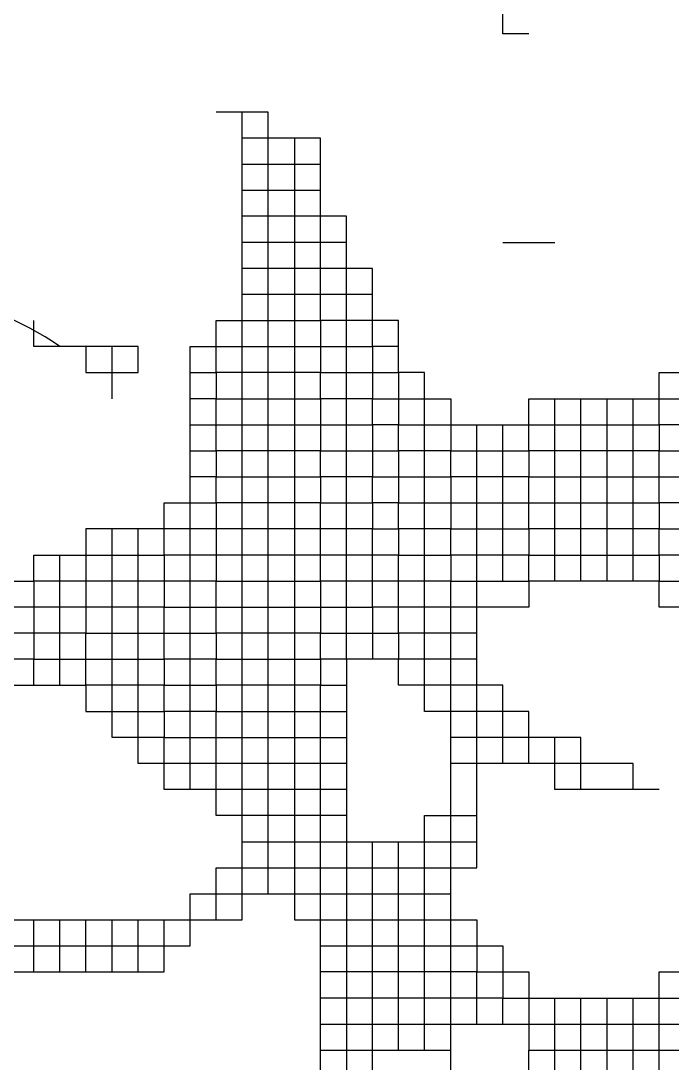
# Model space of a CAD drawing. Header units: millimetres. Extents: x 0 to 841, y 0 to 594.
# Drawn here: x 748.226 to 751.32, y 109.684 to 114.634 of the extents above; entities that cross this region are included whole.
import ezdxf
from ezdxf.enums import TextEntityAlignment as Align

# ---------------------------------------------------------------- set-up
doc = ezdxf.new("R2010")
doc.units = ezdxf.units.MM
doc.layers.add('TEXT', color=255, linetype='Continuous')
doc.styles.add('ECL', font='SIMFANG_2312.TTF', dxfattribs={"width": 0.7, "height": 3})

# ---------------------------------------------------------------- blocks, each defined once
blk = doc.blocks.new('*U34')
at = {"color": 254, "linetype": 'Continuous'}
for points in [[(-23.133, 8.2855), (-23.2815, 8.2855), (-23.2815, 8.434)], [(-23.2815, 7.0975), (-22.9845, 7.0975)], [(-25.509, 6.2065), (-25.509, 6.355), (-25.509, 6.5035)]]:
    blk.add_lwpolyline(points, dxfattribs=at)
at = {"color": 145, "linetype": 'Continuous'}
for points in [[(-24.1725, 5.761), (-24.1725, 5.9095), (-24.1725, 6.058), (-24.1725, 6.2065), (-24.1725, 6.355), (-24.1725, 6.5035), (-24.1725, 6.652), (-24.1725, 6.8005), (-24.1725, 6.949), (-24.1725, 7.0975), (-24.1725, 7.246), (-24.321, 7.246), (-24.321, 7.3945), (-24.321, 7.543), (-24.321, 7.6915), (-24.618, 7.6915), (-24.618, 7.84), (-24.915, 7.84)], [(-26.103, 2.9395), (-25.9545, 2.9395), (-25.806, 2.9395), (-25.6575, 2.9395), (-25.509, 2.9395), (-25.3605, 2.9395), (-25.212, 2.9395), (-25.212, 3.088), (-25.0635, 3.088), (-25.0635, 3.2365), (-25.0635, 3.385), (-24.915, 3.385), (-24.915, 3.5335), (-24.7665, 3.5335), (-24.618, 3.5335), (-24.4695, 3.5335), (-24.321, 3.5335), (-24.1725, 3.5335), (-24.024, 3.5335), (-23.8755, 3.5335), (-23.727, 3.5335), (-23.727, 3.682), (-23.5785, 3.682), (-23.43, 3.682)], [(-25.509, 2.9395), (-25.509, 3.088), (-25.509, 3.2365)]]:
    blk.add_lwpolyline(points, dxfattribs=at)
at = {"color": 251, "linetype": 'Continuous'}
for points in [[(-24.915, 3.2365), (-24.7665, 3.2365), (-24.7665, 3.385), (-24.7665, 3.5335), (-24.7665, 3.682), (-24.7665, 3.8305), (-24.7665, 3.979), (-24.7665, 4.1275), (-24.7665, 4.276), (-24.7665, 4.4245), (-24.7665, 4.573), (-24.7665, 4.7215), (-24.7665, 4.87), (-24.7665, 5.0185), (-24.7665, 5.167), (-24.7665, 5.3155), (-24.7665, 5.464), (-24.7665, 5.6125), (-24.7665, 5.761), (-24.7665, 5.9095), (-24.7665, 6.058), (-24.7665, 6.2065), (-24.7665, 6.355), (-24.7665, 6.5035), (-24.7665, 6.652), (-24.7665, 6.8005), (-24.7665, 6.949), (-24.7665, 7.0975), (-24.7665, 7.246), (-24.7665, 7.3945), (-24.7665, 7.543), (-24.7665, 7.6915), (-24.7665, 7.84)], [(-24.4695, 7.6915), (-24.4695, 7.543), (-24.4695, 7.3945), (-24.4695, 7.246), (-24.4695, 7.0975), (-24.4695, 6.949), (-24.4695, 6.8005), (-24.4695, 6.652), (-24.4695, 6.5035), (-24.4695, 6.355), (-24.4695, 6.2065), (-24.4695, 6.058), (-24.4695, 5.9095), (-24.4695, 5.761), (-24.4695, 5.6125), (-24.4695, 5.464), (-24.4695, 5.3155), (-24.4695, 5.167), (-24.4695, 5.0185), (-24.4695, 4.87), (-24.4695, 4.7215), (-24.4695, 4.573), (-24.4695, 4.4245), (-24.4695, 4.276), (-24.4695, 4.1275), (-24.4695, 3.979), (-24.4695, 3.8305), (-24.4695, 3.682), (-24.4695, 3.5335), (-24.4695, 3.385), (-24.4695, 3.2365), (-24.321, 3.2365), (-24.1725, 3.2365), (-24.024, 3.2365), (-23.8755, 3.2365), (-23.727, 3.2365), (-23.5785, 3.2365), (-23.43, 3.2365), (-23.43, 3.088), (-23.2815, 3.088), (-23.2815, 2.9395), (-23.133, 2.9395), (-23.133, 2.791), (-22.3905, 2.791), (-22.3905, 2.9395), (-22.242, 2.9395)], [(-23.5785, 2.3455), (-23.5785, 2.494), (-23.5785, 2.6425), (-23.5785, 2.791), (-23.5785, 2.9395), (-23.5785, 3.088), (-23.5785, 3.2365), (-23.5785, 3.385), (-23.5785, 3.5335), (-23.5785, 3.682), (-23.5785, 3.8305), (-23.5785, 3.979), (-23.5785, 4.1275), (-23.5785, 4.276), (-23.5785, 4.4245), (-23.5785, 4.573), (-23.727, 4.573), (-23.727, 4.7215), (-23.727, 4.87), (-23.727, 5.0185), (-23.727, 5.167), (-23.727, 5.3155), (-23.727, 5.464), (-23.727, 5.6125), (-23.727, 5.761), (-23.727, 5.9095), (-23.727, 6.058), (-23.727, 6.2065), (-23.727, 6.355), (-23.8755, 6.355), (-23.8755, 6.5035), (-23.8755, 6.652), (-24.024, 6.652), (-24.024, 6.8005), (-24.024, 6.949), (-24.1725, 6.949), (-24.321, 6.949), (-24.321, 7.0975), (-24.4695, 7.0975), (-24.618, 7.0975), (-24.7665, 7.0975)], [(-22.242, 5.6125), (-22.3905, 5.6125), (-22.3905, 5.464), (-22.539, 5.464), (-22.6875, 5.464), (-22.836, 5.464), (-22.9845, 5.464), (-23.133, 5.464), (-23.133, 5.3155), (-23.2815, 5.3155), (-23.43, 5.3155), (-23.5785, 5.3155), (-23.5785, 5.464), (-23.727, 5.464), (-23.8755, 5.464), (-23.8755, 5.6125), (-24.024, 5.6125), (-24.024, 5.761), (-24.1725, 5.761), (-24.321, 5.761), (-24.321, 5.9095), (-24.4695, 5.9095), (-24.618, 5.9095), (-24.7665, 5.9095), (-24.915, 5.9095), (-24.915, 5.761), (-25.0635, 5.761)], [(-22.539, 5.167), (-22.539, 5.3155), (-22.539, 5.464), (-22.539, 5.6125), (-22.539, 5.761), (-22.539, 5.9095), (-22.539, 6.058), (-22.539, 6.2065)], [(-22.242, 5.0185), (-22.3905, 5.0185), (-22.3905, 5.167), (-22.242, 5.167)], [(-24.1725, 3.8305), (-24.321, 3.8305), (-24.4695, 3.8305), (-24.618, 3.8305), (-24.7665, 3.8305), (-24.915, 3.8305), (-24.915, 3.979), (-25.0635, 3.979), (-25.212, 3.979), (-25.212, 4.1275), (-25.3605, 4.1275), (-25.3605, 4.276), (-25.509, 4.276), (-25.509, 4.4245), (-25.509, 4.573), (-25.509, 4.7215), (-25.509, 4.87), (-25.509, 5.0185), (-25.509, 5.167), (-25.509, 5.3155), (-25.509, 5.464)], [(-23.2815, 4.4245), (-23.2815, 4.573), (-23.43, 4.573), (-23.5785, 4.573), (-23.5785, 4.7215), (-23.727, 4.7215), (-23.8755, 4.7215), (-24.024, 4.7215), (-24.1725, 4.7215), (-24.321, 4.7215), (-24.321, 4.87), (-24.4695, 4.87), (-24.618, 4.87), (-24.7665, 4.87), (-24.915, 4.87), (-24.915, 4.7215), (-25.0635, 4.7215), (-25.212, 4.7215), (-25.212, 4.573), (-25.3605, 4.573), (-25.509, 4.573), (-25.6575, 4.573), (-25.6575, 4.4245), (-25.509, 4.4245), (-25.3605, 4.4245), (-25.212, 4.4245), (-25.212, 4.276), (-25.0635, 4.276), (-24.915, 4.276), (-24.915, 4.4245), (-25.0635, 4.4245), (-25.212, 4.4245), (-25.212, 4.573), (-25.0635, 4.573), (-24.915, 4.573), (-24.915, 4.7215), (-24.7665, 4.7215), (-24.618, 4.7215), (-24.4695, 4.7215), (-24.321, 4.7215), (-24.321, 4.573), (-24.1725, 4.573)], [(-24.1725, 4.7215), (-24.1725, 4.573), (-24.1725, 4.4245), (-24.1725, 4.276), (-24.1725, 4.1275), (-24.1725, 3.979), (-24.1725, 3.8305), (-24.1725, 3.682), (-24.1725, 3.5335), (-24.1725, 3.385), (-24.1725, 3.2365), (-24.1725, 3.088), (-24.1725, 2.9395), (-24.1725, 2.791), (-24.1725, 2.6425), (-24.1725, 2.494), (-24.1725, 2.3455)]]:
    blk.add_lwpolyline(points, dxfattribs=at)
at = {"color": 157, "linetype": 'Continuous'}
for points in [[(-24.618, 3.385), (-24.618, 3.5335), (-24.618, 3.682), (-24.618, 3.8305), (-24.618, 3.979), (-24.618, 4.1275), (-24.618, 4.276), (-24.618, 4.4245), (-24.618, 4.573), (-24.618, 4.7215), (-24.618, 4.87), (-24.618, 5.0185), (-24.618, 5.167), (-24.618, 5.3155), (-24.618, 5.464), (-24.618, 5.6125), (-24.618, 5.761), (-24.618, 5.9095), (-24.618, 6.058), (-24.618, 6.2065), (-24.618, 6.355), (-24.618, 6.5035), (-24.618, 6.652), (-24.618, 6.8005), (-24.618, 6.949), (-24.618, 7.0975), (-24.618, 7.246), (-24.618, 7.3945), (-24.618, 7.543), (-24.618, 7.6915), (-24.7665, 7.6915)], [(-25.6575, 5.3155), (-25.509, 5.3155), (-25.3605, 5.3155), (-25.212, 5.3155), (-25.212, 5.464), (-25.212, 5.6125), (-25.0635, 5.6125), (-24.915, 5.6125), (-24.915, 5.761), (-24.7665, 5.761), (-24.618, 5.761), (-24.4695, 5.761), (-24.321, 5.761), (-24.321, 5.6125), (-24.1725, 5.6125), (-24.024, 5.6125), (-24.024, 5.464), (-23.8755, 5.464), (-23.8755, 5.3155), (-23.727, 5.3155), (-23.5785, 5.3155), (-23.5785, 5.167), (-23.43, 5.167), (-23.2815, 5.167), (-23.133, 5.167), (-23.133, 5.3155), (-22.9845, 5.3155), (-22.836, 5.3155), (-22.6875, 5.3155), (-22.539, 5.3155), (-22.3905, 5.3155), (-22.3905, 5.464), (-22.242, 5.464)], [(-22.9845, 5.167), (-22.9845, 5.3155), (-22.9845, 5.464), (-22.9845, 5.6125), (-22.9845, 5.761), (-22.9845, 5.9095), (-22.9845, 6.058), (-22.9845, 6.2065)], [(-22.836, 5.167), (-22.836, 5.3155), (-22.836, 5.464), (-22.836, 5.6125), (-22.836, 5.761), (-22.836, 5.9095), (-22.836, 6.058), (-22.836, 6.2065)], [(-25.806, 4.573), (-25.806, 4.7215), (-25.806, 4.87), (-25.806, 5.0185), (-25.806, 5.167), (-25.806, 5.3155)], [(-25.9545, 4.573), (-25.9545, 4.7215), (-25.806, 4.7215), (-25.6575, 4.7215), (-25.6575, 4.87), (-25.509, 4.87), (-25.3605, 4.87), (-25.212, 4.87), (-25.212, 5.0185), (-25.0635, 5.0185), (-24.915, 5.0185), (-24.915, 5.167), (-24.7665, 5.167), (-24.618, 5.167), (-24.4695, 5.167), (-24.321, 5.167), (-24.321, 5.0185), (-24.1725, 5.0185), (-24.024, 5.0185), (-24.024, 4.87), (-23.8755, 4.87), (-23.8755, 4.7215)], [(-24.7665, 3.682), (-24.618, 3.682), (-24.4695, 3.682), (-24.321, 3.682), (-24.1725, 3.682)]]:
    blk.add_lwpolyline(points, dxfattribs=at)
at = {"color": 155, "linetype": 'Continuous'}
for points in [[(-24.7665, 7.543), (-24.618, 7.543), (-24.4695, 7.543), (-24.321, 7.543)], [(-24.024, 6.8005), (-24.1725, 6.8005), (-24.321, 6.8005), (-24.321, 6.949), (-24.4695, 6.949), (-24.618, 6.949), (-24.7665, 6.949)], [(-23.8755, 6.5035), (-24.024, 6.5035), (-24.024, 6.652), (-24.1725, 6.652), (-24.321, 6.652), (-24.321, 6.8005), (-24.4695, 6.8005), (-24.618, 6.8005), (-24.7665, 6.8005)], [(-26.2515, 3.2365), (-25.0635, 3.2365), (-24.915, 3.2365), (-24.915, 3.385), (-24.7665, 3.385), (-24.618, 3.385), (-24.4695, 3.385), (-24.321, 3.385), (-24.1725, 3.385), (-24.024, 3.385), (-23.8755, 3.385), (-23.727, 3.385), (-23.5785, 3.385)], [(-24.1725, 4.1275), (-24.321, 4.1275), (-24.321, 4.276), (-24.1725, 4.276)], [(-24.321, 2.6425), (-24.1725, 2.6425), (-24.024, 2.6425), (-23.8755, 2.6425), (-23.727, 2.6425), (-23.5785, 2.6425), (-23.43, 2.6425), (-23.2815, 2.6425), (-23.133, 2.6425), (-23.133, 2.494), (-22.9845, 2.494), (-22.836, 2.494), (-22.6875, 2.494), (-22.539, 2.494), (-22.3905, 2.494), (-22.3905, 2.6425), (-22.242, 2.6425)], [(-25.3605, 2.9395), (-25.3605, 3.088), (-25.3605, 3.2365)]]:
    blk.add_lwpolyline(points, dxfattribs=at)
at = {"color": 165, "linetype": 'Continuous'}
for points in [[(-24.7665, 7.3945), (-24.618, 7.3945), (-24.4695, 7.3945), (-24.321, 7.3945)], [(-24.1725, 7.0975), (-24.321, 7.0975), (-24.321, 7.246), (-24.4695, 7.246), (-24.618, 7.246), (-24.7665, 7.246)], [(-23.43, 2.6425), (-23.43, 2.791), (-23.5785, 2.791), (-23.727, 2.791), (-23.8755, 2.791), (-24.024, 2.791), (-24.1725, 2.791), (-24.321, 2.791)]]:
    blk.add_lwpolyline(points, dxfattribs=at)
at = {"color": 254, "linetype": 'Continuous'}
blk.add_lwpolyline([(-25.6575, 6.5035), (-25.6575, 6.355), (-25.509, 6.355), (-25.3605, 6.355), (-25.3605, 6.5035), (-25.806, 6.5035, 0.113246), (-26.5485, 6.8005, 0.072391), (-27.7365, 7.0975), (-27.7365, 7.246), (-27.885, 7.246)], format="xyb", dxfattribs=at)
at = {"color": 147, "linetype": 'Continuous'}
for points in [[(-25.0635, 6.355), (-24.915, 6.355), (-24.915, 6.5035), (-24.7665, 6.5035), (-24.618, 6.5035), (-24.4695, 6.5035), (-24.321, 6.5035), (-24.321, 6.355), (-24.1725, 6.355), (-24.024, 6.355), (-24.024, 6.2065), (-23.8755, 6.2065), (-23.8755, 6.058), (-23.727, 6.058), (-23.5785, 6.058), (-23.5785, 5.9095), (-23.43, 5.9095), (-23.2815, 5.9095), (-23.133, 5.9095), (-23.133, 6.058), (-22.9845, 6.058), (-22.836, 6.058), (-22.6875, 6.058), (-22.539, 6.058), (-22.3905, 6.058), (-22.3905, 6.2065), (-22.242, 6.2065)], [(-25.0635, 3.979), (-25.0635, 4.1275), (-25.0635, 4.276), (-25.0635, 4.4245), (-25.0635, 4.573), (-25.0635, 4.7215), (-25.0635, 4.87), (-25.0635, 5.0185), (-25.0635, 5.167), (-25.0635, 5.3155), (-25.0635, 5.464), (-25.0635, 5.6125), (-25.0635, 5.761), (-25.0635, 5.9095), (-25.0635, 6.058), (-25.0635, 6.2065), (-25.0635, 6.355), (-25.0635, 6.5035), (-24.915, 6.5035), (-24.915, 6.652), (-24.7665, 6.652), (-24.618, 6.652), (-24.4695, 6.652), (-24.321, 6.652), (-24.321, 6.5035), (-24.1725, 6.5035), (-24.024, 6.5035), (-24.024, 6.355), (-23.8755, 6.355), (-23.8755, 6.2065), (-23.727, 6.2065), (-23.5785, 6.2065), (-23.5785, 6.058), (-23.133, 6.058), (-23.133, 6.2065), (-22.3905, 6.2065), (-22.3905, 6.355), (-22.0935, 6.355)], [(-25.0635, 5.9095), (-24.915, 5.9095), (-24.915, 6.058), (-24.7665, 6.058), (-24.618, 6.058), (-24.4695, 6.058), (-24.321, 6.058), (-24.321, 5.9095), (-24.1725, 5.9095), (-24.024, 5.9095), (-24.024, 5.761), (-23.8755, 5.761), (-23.8755, 5.6125), (-23.727, 5.6125), (-23.5785, 5.6125), (-23.5785, 5.464), (-23.43, 5.464), (-23.2815, 5.464), (-23.133, 5.464), (-23.133, 5.6125), (-22.9845, 5.6125), (-22.836, 5.6125), (-22.6875, 5.6125), (-22.539, 5.6125), (-22.3905, 5.6125), (-22.3905, 5.761), (-22.242, 5.761)], [(-22.6875, 5.167), (-22.6875, 5.3155), (-22.6875, 5.464), (-22.6875, 5.6125), (-22.6875, 5.761), (-22.6875, 5.9095), (-22.6875, 6.058), (-22.6875, 6.2065)], [(-22.242, 5.3155), (-22.3905, 5.3155), (-22.3905, 5.167), (-22.539, 5.167), (-22.6875, 5.167), (-22.836, 5.167), (-22.9845, 5.167), (-23.133, 5.167), (-23.133, 5.0185), (-23.2815, 5.0185), (-23.43, 5.0185), (-23.5785, 5.0185), (-23.5785, 5.167), (-23.727, 5.167), (-23.8755, 5.167), (-23.8755, 5.3155), (-24.024, 5.3155), (-24.024, 5.464), (-24.1725, 5.464), (-24.321, 5.464), (-24.321, 5.6125), (-24.4695, 5.6125), (-24.618, 5.6125), (-24.7665, 5.6125), (-24.915, 5.6125), (-24.915, 5.464), (-25.0635, 5.464), (-25.212, 5.464), (-25.6575, 5.464), (-25.6575, 5.3155), (-25.6575, 5.167), (-25.806, 5.167), (-25.9545, 5.167), (-25.9545, 5.0185), (-26.103, 5.0185)], [(-26.103, 4.573), (-25.9545, 4.573), (-25.806, 4.573), (-25.6575, 4.573), (-25.6575, 4.7215), (-25.509, 4.7215), (-25.3605, 4.7215), (-25.212, 4.7215), (-25.212, 4.87), (-25.0635, 4.87), (-24.915, 4.87), (-24.915, 5.0185), (-24.7665, 5.0185), (-24.618, 5.0185), (-24.4695, 5.0185), (-24.321, 5.0185), (-24.321, 4.87), (-24.1725, 4.87), (-24.024, 4.87), (-24.024, 4.7215)], [(-24.321, 2.494), (-24.321, 2.6425), (-24.321, 2.791), (-24.321, 2.9395), (-24.321, 3.088), (-24.321, 3.2365), (-24.321, 3.385), (-24.321, 3.5335), (-24.321, 3.682), (-24.321, 3.8305), (-24.321, 3.979), (-24.321, 4.1275), (-24.4695, 4.1275), (-24.618, 4.1275), (-24.7665, 4.1275), (-24.915, 4.1275), (-24.915, 4.276), (-24.7665, 4.276), (-24.618, 4.276), (-24.4695, 4.276), (-24.321, 4.276), (-24.321, 4.4245), (-24.1725, 4.4245)], [(-23.2815, 2.6425), (-23.2815, 2.791), (-23.43, 2.791), (-23.43, 2.9395), (-23.5785, 2.9395), (-23.727, 2.9395), (-23.8755, 2.9395), (-24.024, 2.9395), (-24.1725, 2.9395), (-24.321, 2.9395)]]:
    blk.add_lwpolyline(points, dxfattribs=at)
at = {"color": 253, "linetype": 'Continuous'}
for points in [[(-25.806, 6.5035), (-25.9545, 6.5035), (-25.9545, 6.652)], [(-26.2515, 5.0185), (-26.2515, 5.167), (-25.9545, 5.167), (-25.9545, 5.3155), (-25.6575, 5.3155)], [(-22.539, 3.979), (-22.539, 4.1275), (-22.836, 4.1275), (-22.836, 4.276), (-23.133, 4.276), (-23.133, 4.4245), (-23.2815, 4.4245)], [(-24.1725, 3.682), (-23.727, 3.682), (-23.727, 3.8305), (-23.5785, 3.8305), (-23.43, 3.8305)]]:
    blk.add_lwpolyline(points, dxfattribs=at)
at = {"color": 167, "linetype": 'Continuous'}
for points in [[(-25.0635, 6.058), (-24.915, 6.058), (-24.915, 6.2065), (-24.7665, 6.2065), (-24.618, 6.2065), (-24.4695, 6.2065), (-24.321, 6.2065), (-24.321, 6.058), (-24.1725, 6.058), (-24.024, 6.058), (-24.024, 5.9095), (-23.8755, 5.9095), (-23.8755, 5.761), (-23.727, 5.761), (-23.5785, 5.761), (-23.5785, 5.6125), (-23.43, 5.6125), (-23.2815, 5.6125), (-23.133, 5.6125), (-23.133, 5.761), (-22.9845, 5.761), (-22.836, 5.761), (-22.6875, 5.761), (-22.539, 5.761), (-22.3905, 5.761), (-22.3905, 5.9095), (-22.242, 5.9095)], [(-22.242, 6.058), (-22.3905, 6.058), (-22.3905, 5.9095), (-22.539, 5.9095), (-22.6875, 5.9095), (-22.836, 5.9095), (-22.9845, 5.9095), (-23.133, 5.9095), (-23.133, 5.761), (-23.2815, 5.761), (-23.43, 5.761), (-23.5785, 5.761), (-23.5785, 5.9095), (-23.727, 5.9095), (-23.8755, 5.9095), (-23.8755, 6.058), (-24.024, 6.058), (-24.024, 6.2065), (-24.1725, 6.2065), (-24.321, 6.2065), (-24.321, 6.355), (-24.4695, 6.355), (-24.618, 6.355), (-24.7665, 6.355), (-24.915, 6.355), (-24.915, 6.2065), (-25.0635, 6.2065)], [(-23.43, 5.0185), (-23.43, 5.167), (-23.43, 5.3155), (-23.43, 5.464), (-23.43, 5.6125), (-23.43, 5.761), (-23.43, 5.9095), (-23.43, 6.058)], [(-24.1725, 4.7215), (-24.1725, 4.87), (-24.1725, 5.0185), (-24.1725, 5.167), (-24.1725, 5.3155), (-24.1725, 5.464), (-24.1725, 5.6125), (-24.1725, 5.761)], [(-23.43, 4.87), (-23.5785, 4.87), (-23.5785, 5.0185), (-23.727, 5.0185), (-23.8755, 5.0185), (-23.8755, 5.167), (-24.024, 5.167), (-24.024, 5.3155), (-24.1725, 5.3155), (-24.321, 5.3155), (-24.321, 5.464), (-24.4695, 5.464), (-24.618, 5.464), (-24.7665, 5.464), (-24.915, 5.464), (-24.915, 5.3155), (-25.0635, 5.3155), (-25.212, 5.3155), (-25.212, 5.167), (-25.3605, 5.167), (-25.509, 5.167), (-25.6575, 5.167), (-25.6575, 5.0185), (-25.806, 5.0185), (-25.9545, 5.0185), (-25.9545, 4.87), (-26.103, 4.87)], [(-23.43, 4.7215), (-23.5785, 4.7215), (-23.5785, 4.87), (-23.727, 4.87), (-23.8755, 4.87), (-23.8755, 5.0185), (-24.024, 5.0185), (-24.024, 5.167), (-24.1725, 5.167), (-24.321, 5.167), (-24.321, 5.3155), (-24.4695, 5.3155), (-24.618, 5.3155), (-24.7665, 5.3155), (-24.915, 5.3155), (-24.915, 5.167), (-25.0635, 5.167), (-25.212, 5.167), (-25.212, 5.0185), (-25.3605, 5.0185), (-25.509, 5.0185), (-25.6575, 5.0185), (-25.6575, 4.87), (-25.806, 4.87), (-25.9545, 4.87), (-25.9545, 4.7215), (-26.103, 4.7215)]]:
    blk.add_lwpolyline(points, dxfattribs=at)
at = {"color": 139, "linetype": 'Continuous'}
blk.add_lwpolyline([(-23.2815, 5.167), (-23.2815, 5.3155), (-23.2815, 5.464), (-23.2815, 5.6125), (-23.2815, 5.761), (-23.2815, 5.9095), (-23.2815, 6.058)], dxfattribs=at)
at = {"color": 250, "linetype": 'Continuous'}
blk.add_lwpolyline([(-24.1725, 3.979), (-24.321, 3.979), (-24.4695, 3.979), (-24.618, 3.979), (-24.7665, 3.979), (-24.915, 3.979), (-24.915, 4.1275), (-25.0635, 4.1275), (-25.212, 4.1275), (-25.212, 4.276), (-25.3605, 4.276), (-25.3605, 4.4245), (-25.3605, 4.573), (-25.3605, 4.7215), (-25.3605, 4.87), (-25.3605, 5.0185), (-25.3605, 5.167), (-25.3605, 5.3155), (-25.3605, 5.464)], dxfattribs=at)
at = {"color": 137, "linetype": 'Continuous'}
for points in [[(-26.5485, 5.0185), (-26.5485, 4.87), (-26.5485, 4.7215), (-26.5485, 4.573), (-26.5485, 4.4245), (-26.5485, 4.276), (-26.5485, 4.1275), (-26.5485, 3.979), (-26.5485, 3.8305), (-26.5485, 3.682), (-26.5485, 3.5335), (-26.5485, 3.385), (-26.5485, 3.2365), (-26.4, 3.2365), (-26.2515, 3.2365), (-26.2515, 3.088), (-26.103, 3.088), (-25.9545, 3.088), (-25.806, 3.088), (-25.6575, 3.088), (-25.509, 3.088), (-25.3605, 3.088), (-25.212, 3.088), (-25.212, 3.2365)], [(-24.321, 3.088), (-24.1725, 3.088), (-24.024, 3.088), (-23.8755, 3.088), (-23.727, 3.088), (-23.5785, 3.088), (-23.43, 3.088), (-23.43, 2.9395), (-23.2815, 2.9395), (-23.2815, 2.791), (-23.133, 2.791), (-23.133, 2.6425), (-22.9845, 2.6425), (-22.836, 2.6425), (-22.6875, 2.6425), (-22.539, 2.6425), (-22.3905, 2.6425), (-22.3905, 2.791), (-22.242, 2.791)]]:
    blk.add_lwpolyline(points, dxfattribs=at)
at = {"color": 252, "linetype": 'Continuous'}
for points in [[(-23.727, 2.494), (-23.727, 2.6425), (-23.727, 2.791), (-23.727, 2.9395), (-23.727, 3.088), (-23.727, 3.2365), (-23.727, 3.385), (-23.727, 3.5335), (-23.5785, 3.5335), (-23.43, 3.5335), (-23.43, 3.682), (-23.43, 3.8305), (-23.43, 3.979), (-23.43, 4.1275), (-23.43, 4.276), (-23.43, 4.4245), (-23.43, 4.573), (-23.43, 4.7215), (-23.43, 4.87), (-23.43, 5.0185)], [(-24.321, 4.4245), (-24.321, 4.573), (-24.4695, 4.573), (-24.618, 4.573), (-24.7665, 4.573), (-24.915, 4.573), (-24.915, 4.4245), (-24.7665, 4.4245), (-24.618, 4.4245), (-24.4695, 4.4245), (-24.321, 4.4245)], [(-23.8755, 2.494), (-23.8755, 2.6425), (-23.8755, 2.791), (-23.8755, 2.9395), (-23.8755, 3.088), (-23.8755, 3.2365), (-23.8755, 3.385), (-23.8755, 3.5335), (-23.8755, 3.682)], [(-22.836, 1.009), (-22.836, 1.1575), (-22.836, 1.306), (-22.836, 1.4545), (-22.836, 1.603), (-22.836, 1.7515), (-22.836, 1.9), (-22.836, 2.0485), (-22.836, 2.197), (-22.836, 2.3455), (-22.836, 2.494), (-22.836, 2.6425), (-22.836, 2.791)], [(-22.539, -0.476), (-22.539, -0.3275), (-22.539, -0.179), (-22.539, -0.0305), (-22.539, 0.118), (-22.539, 0.2665), (-22.539, 0.415), (-22.539, 0.5635), (-22.539, 0.712), (-22.539, 0.8605), (-22.539, 1.009), (-22.539, 1.1575), (-22.539, 1.306), (-22.539, 1.4545), (-22.539, 1.603), (-22.539, 1.7515), (-22.539, 1.9), (-22.539, 2.0485), (-22.539, 2.197), (-22.539, 2.3455), (-22.539, 2.494), (-22.539, 2.6425), (-22.539, 2.791)], [(-23.5785, 2.3455), (-23.133, 2.3455), (-22.9845, 2.3455), (-22.836, 2.3455), (-22.6875, 2.3455), (-22.539, 2.3455), (-22.3905, 2.3455), (-22.3905, 2.494), (-22.242, 2.494), (-22.0935, 2.494), (-22.0935, 2.3455), (-21.648, 2.3455), (-21.648, 2.494), (-21.4995, 2.494), (-21.351, 2.494), (-21.2025, 2.494)]]:
    blk.add_lwpolyline(points, dxfattribs=at)
at = {"color": 8, "linetype": 'Continuous'}
for points in [[(-23.133, 4.1275), (-23.133, 4.276), (-23.2815, 4.276), (-23.2815, 4.4245), (-23.43, 4.4245), (-23.5785, 4.4245), (-23.727, 4.4245), (-23.727, 4.573), (-23.8755, 4.573), (-23.8755, 4.7215)], [(-23.2815, 4.1275), (-23.2815, 4.276), (-23.43, 4.276), (-23.5785, 4.276)], [(-24.024, 2.197), (-24.1725, 2.197), (-24.321, 2.197), (-24.321, 2.3455), (-24.321, 2.494), (-24.1725, 2.494), (-24.024, 2.494), (-23.8755, 2.494), (-23.727, 2.494), (-23.5785, 2.494)]]:
    blk.add_lwpolyline(points, dxfattribs=at)
at = {"color": 153, "linetype": 'Continuous'}
for points in [[(-22.836, 3.979), (-22.836, 4.1275), (-22.9845, 4.1275), (-22.9845, 4.276)], [(-25.9545, 2.9395), (-25.9545, 3.088), (-25.9545, 3.2365)], [(-25.806, 2.9395), (-25.806, 3.088), (-25.806, 3.2365)], [(-25.6575, 2.9395), (-25.6575, 3.088), (-25.6575, 3.2365)]]:
    blk.add_lwpolyline(points, dxfattribs=at)
at = {"color": 143, "linetype": 'Continuous'}
blk.add_lwpolyline([(-22.3905, 3.979), (-22.539, 3.979), (-22.6875, 3.979), (-22.836, 3.979), (-22.9845, 3.979), (-22.9845, 4.1275), (-23.133, 4.1275), (-23.2815, 4.1275), (-23.43, 4.1275), (-23.5785, 4.1275)], dxfattribs=at)
at = {"color": 77, "linetype": 'Continuous'}
blk.add_lwpolyline([(-24.024, 2.3455), (-24.024, 2.494), (-24.024, 2.6425), (-24.024, 2.791), (-24.024, 2.9395), (-24.024, 3.088), (-24.024, 3.2365), (-24.024, 3.385), (-24.024, 3.5335), (-24.024, 3.682)], dxfattribs=at)
at = {"color": 97, "linetype": 'Continuous'}
blk.add_lwpolyline([(-22.9845, 2.3455), (-22.9845, 2.494), (-22.9845, 2.6425), (-22.9845, 2.791)], dxfattribs=at)
at = {"color": 57, "linetype": 'Continuous'}
blk.add_lwpolyline([(-22.6875, 2.3455), (-22.6875, 2.494), (-22.6875, 2.6425), (-22.6875, 2.791)], dxfattribs=at)
at = {"color": 86, "linetype": 'Continuous'}
blk.add_lwpolyline([(-23.133, 2.3455), (-23.133, 2.494)], dxfattribs=at)
blk = doc.blocks.new('XXDAFRAM-CH-HENG-A1')
at = {"layer": 'TEXT', "xscale": 0.8333333333339397, "yscale": 0.8333333333334849, "zscale": 0.8333333333333334}
blk.add_blockref('*U34', (769.9168, 107.6677), dxfattribs=at)
at = {"linetype": 'Continuous', "style": 'ECL', "width": 0.7}
for tag, height, p in [('DESIGNSTATUS', 3.5, (818.8528, 76.5743)), ('DESIGNSTATUS', 3.5, (818.8528, 76.5743)), ('ENDESIGNSTATUS', 3.5, (818.8897, 70.8893)), ('ENDESIGNSTATUS', 3.5, (818.8897, 70.8893)), ('O', 4, (784.75, 63.4599)), ('G', 4, (821.75, 63.4599)), ('V', 4, (778.5833, 63.4599)), ('L', 4, (790.9167, 63.4599)), ('N', 4, (797.0833, 63.4599)), ('D', 4, (809.4167, 63.4599)), ('W', 4, (815.5833, 63.4599)), ('VEREN40', 4, (827.8219, 63.3019)), ('DWGNAME1', 5, (768.7623, 48.8062)), ('DWGENAME1', 5, (768.9787, 42.7067)), ('DWGNAME', 5, (768.7334, 42.4248)), ('DWGENAME', 5, (769.2391, 35.3086)), ('DWGNAME2', 5, (769.1147, 35.2699)), ('DWGENAME2', 5, (769.396, 28.8107)), ('DWGNO', 5, (758.8104, 15.1389)), ('VEREN40', 4, (825.7732, 15.2229))]:
    blk.add_attdef(tag, text='', height=height, dxfattribs=at).set_placement(p, align=Align.MIDDLE)
at = {"style": 'ECL', "width": 0.7, "flags": 1}
for p in [(697.3889, 48.2777), (697.3889, 40.2777), (697.3889, 32.2777), (697.3889, 24.2777)]:
    blk.add_attdef('DATE', text='', height=5, dxfattribs=at).set_placement(p, align=Align.MIDDLE)
for tag, p in [('SJ1', (666.5556, 44.2777)), ('JH', (666.5556, 36.2777)), ('SH1', (666.5556, 28.2777)), ('PZ', (666.5556, 20.2778)), ('BL', (666.5556, 10))]:
    blk.add_attdef(tag, p, '', height=5, dxfattribs=at)

msp = doc.modelspace()

# ---------------------------------------------------------------- block references
msp.add_blockref('XXDAFRAM-CH-HENG-A1', (0, 0))

doc.saveas('drawing.dxf')
